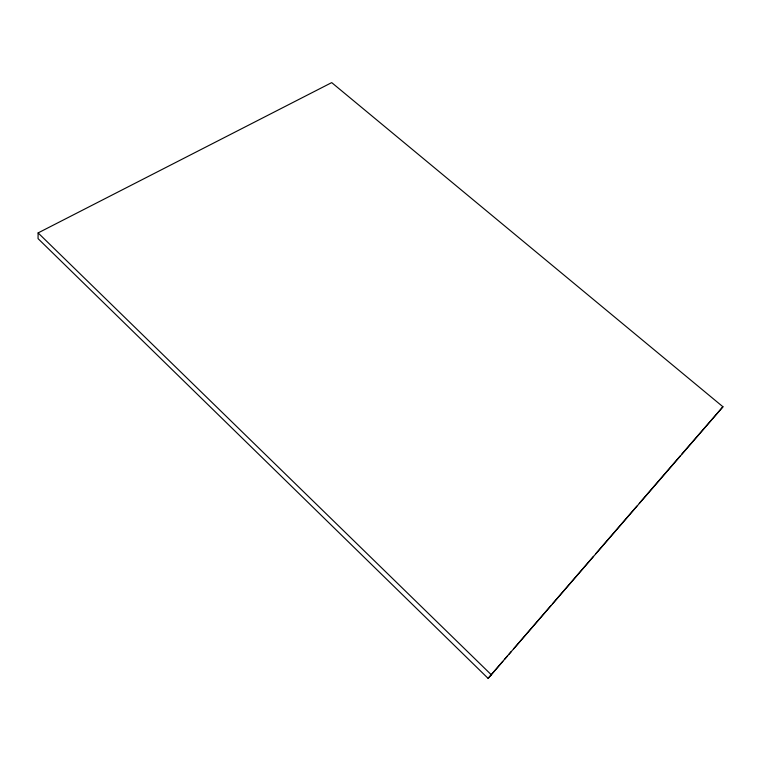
<?xml version="1.0" encoding="UTF-8"?>
<svg xmlns="http://www.w3.org/2000/svg" width="761" height="761" viewBox="0 0 761 761"><rect width="100%" height="100%" fill="white"/><g stroke="black" fill="none" stroke-linecap="round" stroke-linejoin="round"><path stroke-width="1.14" d="M38.117 232.914L38.05 238.621L488.105 678.384L722.95 406.774L331.701 82.616L38.117 232.914L491.444 674.912M488.105 678.384L502.831 661.338M504.381 659.549L507.473 655.953M509.023 654.165L511.354 651.473M513.675 648.781L550.878 605.708M552.429 603.911L593.504 556.358M595.825 553.666L636.9 506.103M639.221 503.411L680.296 455.858M681.846 454.06L722.95 406.774"/></g></svg>
